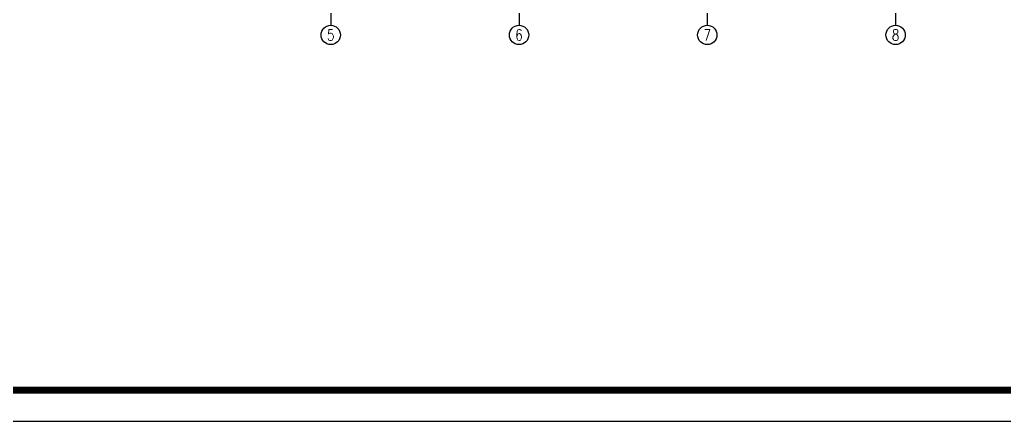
# Model space of a CAD drawing. Header units: millimetres. Extents: x 2680932 to 6187768, y 127588 to 383208.
# Drawn here: x 2879682 to 2920473, y 127588 to 144244 of the extents above; entities that cross this region are included whole.
import ezdxf
from ezdxf.enums import TextEntityAlignment as Align

# ---------------------------------------------------------------- set-up
doc = ezdxf.new("R2010")
doc.units = ezdxf.units.MM
doc.header["$LTSCALE"] = 20
for name, color, linetype in [('AXIS', 3, 'Continuous'), ('AXIS_TEXT', 7, 'Continuous'), ('LAYER1', 6, 'Continuous'), ('标注', 6, 'Continuous')]:
    doc.layers.add(name, color=color, linetype=linetype)
doc.styles.add('_TCH_AXIS', font='COMPLEX', dxfattribs={"bigfont": 'GBCBIG'})
doc.styles.add('COMPLEX', font='complex')

# ---------------------------------------------------------------- blocks, each defined once
blk = doc.blocks.new('_AXISO')
blk.add_circle((0, 0), 0.5)
at = {"layer": 'AXIS_TEXT', "style": 'COMPLEX', "width": 1.041667}
blk.add_attdef('A', text='', height=0.56, dxfattribs=at).set_placement((-0.25, -0.28), (0.25, -0.28), align=Align.FIT)
blk = doc.blocks.new('234554321')
at = {"layer": 'LAYER1', "color": 5}
blk.add_lwpolyline([(2236643.3, 12584.1), (2274744.2, 12584.1), (2274744.2, 38851.1), (2236643.3, 38851.1)], close=True, dxfattribs=at)
at = {"layer": 'LAYER1', "color": 8, "const_width": 66.6}
blk.add_lwpolyline([(2274439.8, 12888.6), (2274439.8, 38546.6), (2237780.7, 38546.6), (2237780.7, 12888.6)], close=True, dxfattribs=at)

msp = doc.modelspace()

# ---------------------------------------------------------------- linework, layer by layer
at = {"layer": 'AXIS'}
for p, q in [((2892568.6, 148009.9), (2892568.6, 144009.9)), ((2900368.6, 148009.9), (2900368.6, 144009.9)), ((2908168.6, 148009.9), (2908168.6, 144009.9)), ((2915968.6, 148009.9), (2915968.6, 144009.9))]:
    msp.add_line(p, q, dxfattribs=at)

# ---------------------------------------------------------------- block references
ref = msp.add_blockref('_AXISO', (2892568.6, 143609.9), dxfattribs=dict(at, xscale=800, yscale=800, zscale=800))
ref.add_attrib('A', '5', dxfattribs={"layer": 'AXIS_TEXT', "height": 465.9, "style": '_TCH_AXIS'}).set_placement((2892413.2, 143376.9), (2892723.9, 143376.9), align=Align.FIT)
ref = msp.add_blockref('_AXISO', (2900368.6, 143609.9), dxfattribs=dict(at, xscale=800, yscale=800, zscale=800))
ref.add_attrib('A', '6', dxfattribs={"layer": 'AXIS_TEXT', "height": 465.9, "style": '_TCH_AXIS'}).set_placement((2900213.2, 143376.9), (2900523.9, 143376.9), align=Align.FIT)
ref = msp.add_blockref('_AXISO', (2908168.6, 143609.9), dxfattribs=dict(at, xscale=800, yscale=800, zscale=800))
ref.add_attrib('A', '7', dxfattribs={"layer": 'AXIS_TEXT', "height": 465.9, "style": '_TCH_AXIS'}).set_placement((2908013.2, 143376.9), (2908323.9, 143376.9), align=Align.FIT)
ref = msp.add_blockref('_AXISO', (2915968.6, 143609.9), dxfattribs=dict(at, xscale=800, yscale=800, zscale=800))
ref.add_attrib('A', '8', dxfattribs={"layer": 'AXIS_TEXT', "height": 465.9, "style": '_TCH_AXIS'}).set_placement((2915813.2, 143376.9), (2916123.9, 143376.9), align=Align.FIT)
at = {"layer": '标注', "color": 7, "lineweight": -3, "xscale": 4.244890084024519, "yscale": 4.244890084140934, "zscale": 4.244890084107567}
msp.add_blockref('234554321', (-6651638.4, 74170.2), dxfattribs=at)

doc.saveas('drawing.dxf')
